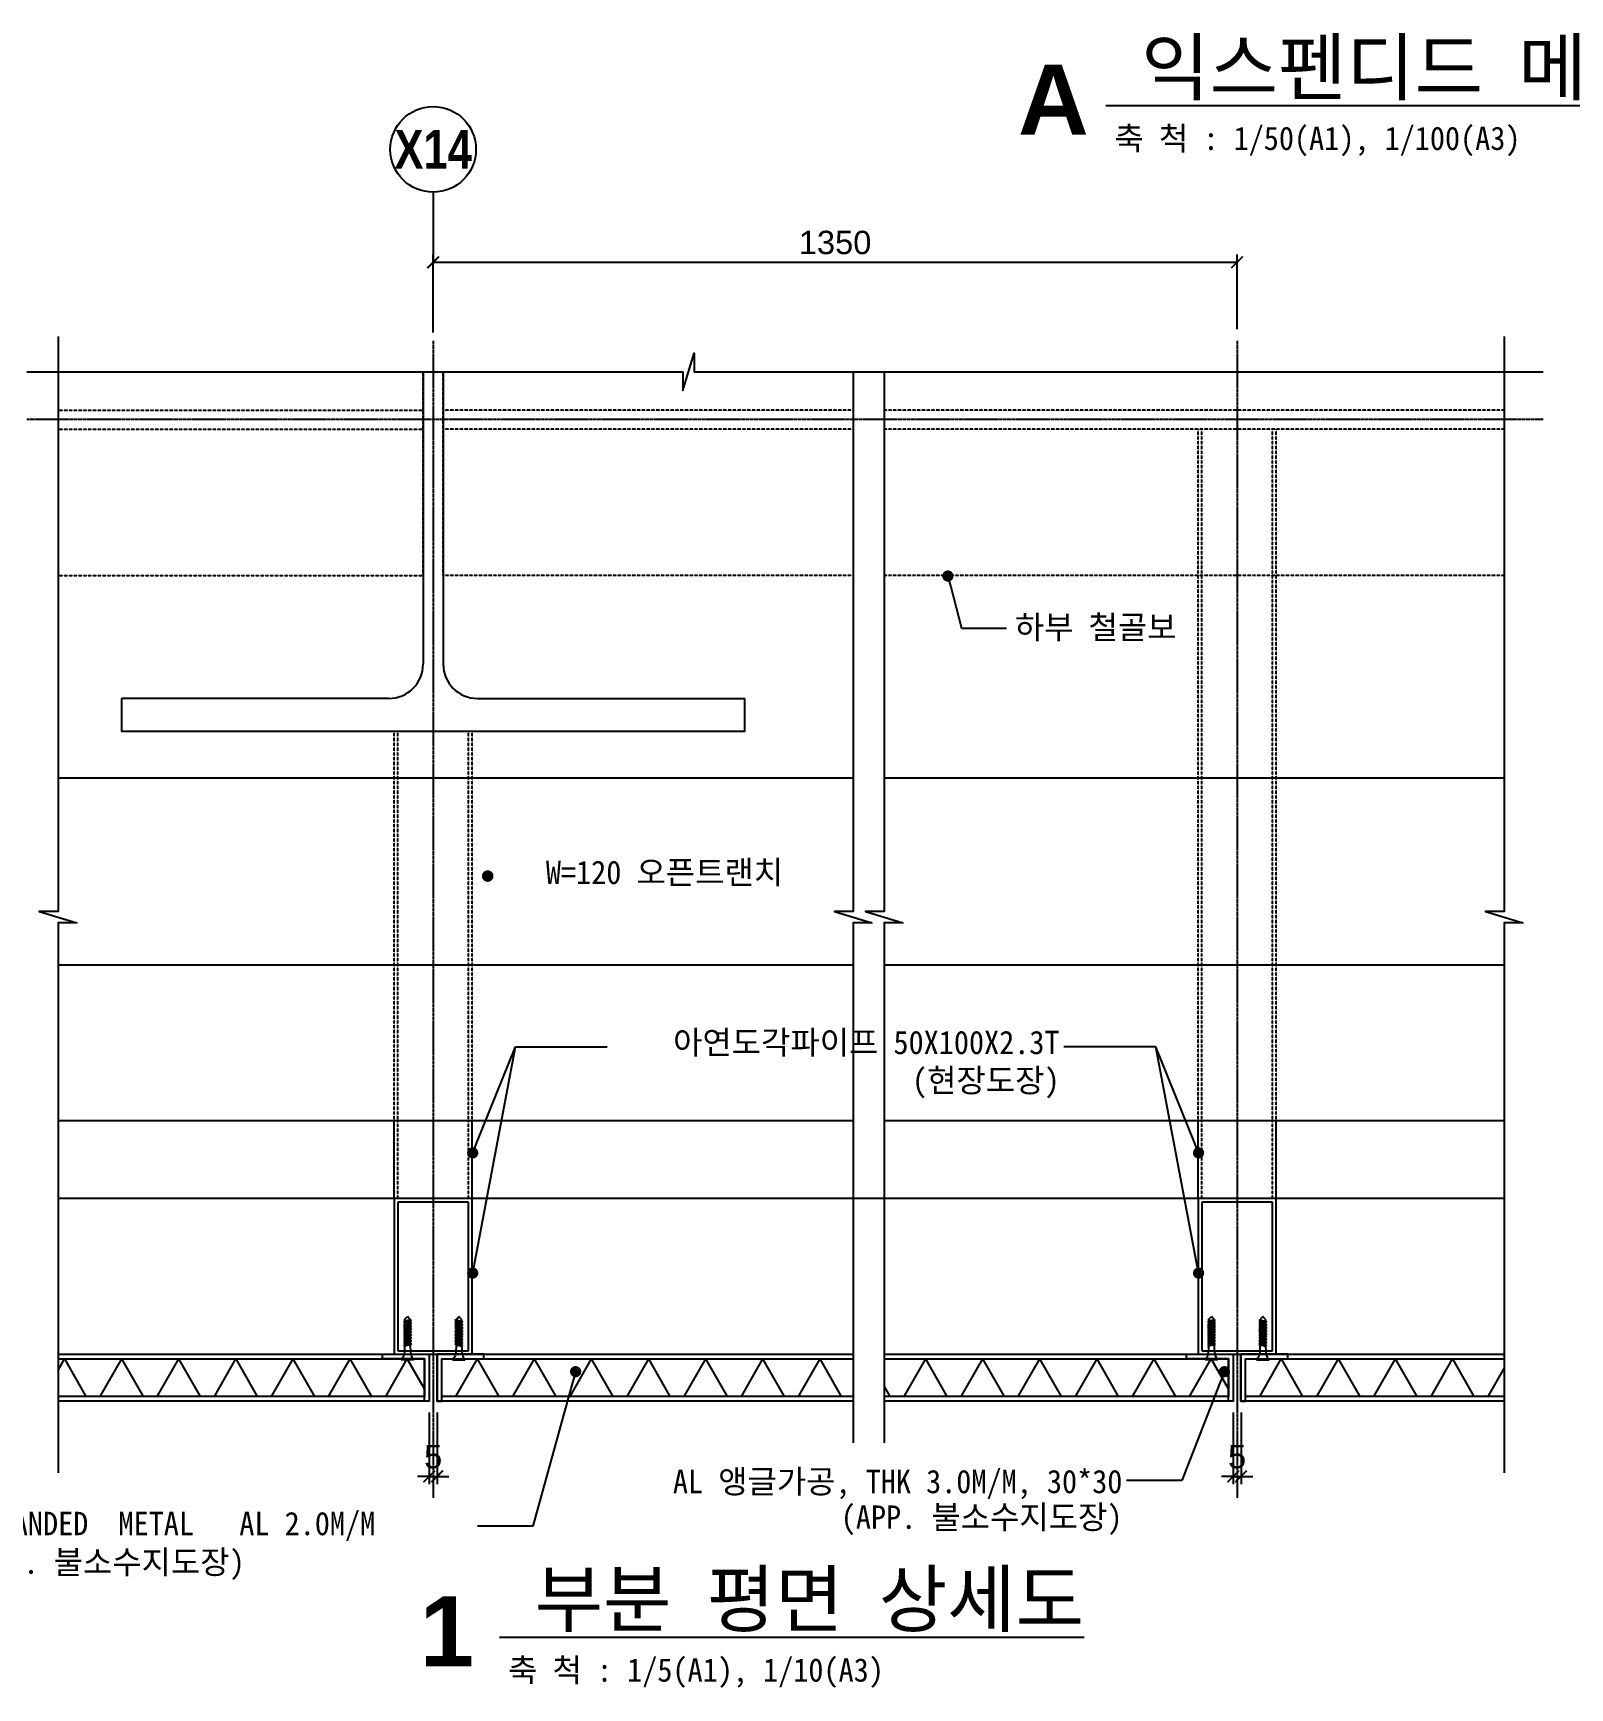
# Model space of a CAD drawing. Header units: millimetres. Extents: x 1664 to 41320, y 4122 to 31095.
# Drawn here: x 10782 to 20649, y 4122 to 14745 of the extents above; entities that cross this region are included whole.
import ezdxf
from ezdxf import colors
from ezdxf.entities.mleader import LeaderData, LeaderLine
from ezdxf.enums import TextEntityAlignment as Align
from ezdxf.math import Vec2, Vec3

# ---------------------------------------------------------------- set-up
doc = ezdxf.new("R2010")
doc.units = ezdxf.units.MM
doc.linetypes.add('HID', pattern=[2.3, 1.5, -0.8])
doc.linetypes.add('JIS_08_25', pattern=[28, 25, -1.125, 0.75, -1.125])
doc.layers.get('DEFPOINTS').update_dxf_attribs({"color": 150})
for name, color, linetype in [('CTR', 1, 'JIS_08_25'), ('DIM', 7, 'Continuous'), ('EDGE', 4, 'Continuous'), ('ELE-5', 5, 'Continuous'), ('ELE-8', 8, 'Continuous'), ('FIN', 5, 'Continuous'), ('FIN-6', 6, 'Continuous'), ('STL', 4, 'Continuous'), ('STL-BEAM', 3, 'Continuous'), ('STL-COL', 3, 'Continuous'), ('TAG', 6, 'Continuous'), ('TAG-LEADER', 6, 'Continuous'), ('TAG-TITLE', 6, 'Continuous'), ('TRENCH', 6, 'Continuous'), ('TXT', 3, 'Continuous'), ('나사못40', 8, 'Continuous')]:
    doc.layers.add(name, color=color, linetype=linetype)
doc.layers.add('NONTPLOT', color=140, linetype='Continuous', plot=False)
doc.styles.add('ARIAL', font='arial.ttf')
doc.styles.add('ARIALB', font='arialbd.ttf')
doc.styles.add('돋움', font='')
doc.styles.get('돋움').set_extended_font_data('DotumChe')
doc.dimstyles.new('DIM-1-50', dxfattribs={"dimscale": 50, "dimtxt": 3, "dimasz": 1.5, "dimexe": 1, "dimexo": 1.5, "dimgap": 1, "dimtad": 1, "dimdec": 3, "dimdsep": 46, "dimtxsty": 'ARIAL', "dimblk1": 'ARCHTICK', "dimblk2": 'ARCHTICK', "dimsah": 1, "dimcen": 0, "dimclrd": 256, "dimclre": 256, "dimclrt": 3, "dimazin": 2, "dimtfac": 1, "dimtdec": 3, "dimtix": 1, "dimtmove": 2, "dimatfit": 3, "dimldrblk": 'ARCHTICK', "dimfxl": 1, "dimtolj": 1, "dimtzin": 0, "dimarcsym": 0})

# ---------------------------------------------------------------- blocks, each defined once
blk = doc.blocks.new('ttl-nb')
at = {"layer": 'TAG-TITLE', "color": 4, "style": 'ARIAL'}
blk.add_attdef('%%U1층평면도', text='', height=7, dxfattribs=at).set_placement((6.74, -1.46), align=Align.BOTTOM_LEFT)
at = {"layer": 'TAG-TITLE', "color": 4, "style": 'ARIALB'}
blk.add_attdef('A', text='', height=9, dxfattribs=at).set_placement((0, 0), align=Align.MIDDLE_CENTER)
at = {"layer": 'TAG-TITLE', "color": 4, "style": 'ARIAL'}
blk.add_attdef('축척:A1-1/100,A3-1/200', text='', height=4, dxfattribs=at).set_placement((7.86, -3.47), align=Align.TOP_LEFT)
blk = doc.blocks.new('A$C6D7155CF')
at = {"layer": '나사못40'}
for p, q in [((2.2, 25.7), (1.5, 25.3)), ((1.5, 25.3), (2.2, 24.9)), ((2.2, 23.9), (1.5, 23.4)), ((1.5, 23.4), (2.2, 23)), ((2.2, 22), (1.5, 21.5)), ((1.5, 21.5), (2.2, 21.1)), ((2.2, 25.7), (4, 27.9)), ((2.2, 25.7), (5.8, 24.9)), ((2.2, 24.9), (5.8, 24)), ((2.2, 24.9), (2.2, 23.9)), ((2.2, 24.9), (5.8, 24.9)), ((2.2, 23.9), (5.8, 23)), ((2.2, 23), (5.8, 22.1)), ((2.2, 23), (2.2, 22)), ((2.2, 23), (5.8, 23)), ((2.2, 22), (5.8, 21.1)), ((5.8, 25.9), (4, 27.9)), ((5.8, 25.9), (5.8, 24.9)), ((5.8, 24.9), (6.5, 24.4)), ((6.5, 24.4), (5.8, 24)), ((5.8, 24), (5.8, 23)), ((5.8, 23), (6.5, 22.5)), ((6.5, 22.5), (5.8, 22.1)), ((5.8, 22.1), (5.8, 21.1)), ((2.2, 20.1), (1.5, 19.6)), ((1.5, 19.6), (2.2, 19.2)), ((1.5, 19.6), (2.2, 19.2)), ((2.2, 18.2), (1.5, 17.7)), ((1.5, 17.7), (2.2, 17.3)), ((2.2, 16.3), (1.5, 15.9)), ((1.5, 15.9), (2.2, 15.4)), ((2.2, 14.4), (1.5, 14)), ((1.5, 14), (2.2, 13.5)), ((2.2, 12.5), (1.5, 12.1)), ((1.5, 12.1), (2.2, 11.6)), ((2.2, 21.1), (5.8, 20.2)), ((2.2, 21.1), (5.8, 21.1)), ((2.2, 21.1), (2.2, 20.1)), ((2.2, 20.1), (5.8, 19.2)), ((2.2, 20.1), (5.8, 19.2)), ((2.2, 19.2), (2.2, 18.2)), ((2.2, 19.2), (5.8, 18.3)), ((2.2, 19.2), (5.8, 19.2)), ((2.2, 18.2), (5.8, 17.3)), ((2.2, 17.3), (5.8, 16.4)), ((2.2, 17.3), (2.2, 16.3)), ((2.2, 17.3), (5.8, 17.3)), ((2.2, 16.3), (5.8, 15.4)), ((2.2, 15.4), (2.2, 14.4)), ((2.2, 15.4), (5.8, 14.5)), ((2.2, 15.4), (5.8, 15.4)), ((2.2, 14.4), (5.8, 13.5)), ((2.2, 13.5), (5.8, 12.7)), ((2.2, 13.5), (2.2, 12.5)), ((2.2, 13.5), (5.8, 13.5)), ((2.2, 12.5), (5.8, 11.6)), ((2.2, 11.6), (2.2, 10.6)), ((2.2, 11.6), (5.8, 10.8)), ((2.2, 11.6), (5.8, 11.6)), ((5.8, 21.1), (6.5, 20.7)), ((6.5, 20.7), (5.8, 20.2)), ((5.8, 20.2), (5.8, 19.2)), ((5.8, 19.2), (6.5, 18.8)), ((6.5, 18.8), (5.8, 18.3)), ((5.8, 18.3), (5.8, 17.3)), ((5.8, 17.3), (6.5, 16.9)), ((6.5, 16.9), (5.8, 16.4)), ((5.8, 16.4), (5.8, 15.4)), ((5.8, 15.4), (6.5, 15)), ((6.5, 15), (5.8, 14.5)), ((5.8, 14.5), (5.8, 13.5)), ((5.8, 13.5), (6.5, 13.1)), ((6.5, 13.1), (5.8, 12.7)), ((5.8, 12.7), (5.8, 11.6)), ((5.8, 11.6), (6.5, 11.2)), ((6.5, 11.2), (5.8, 10.8)), ((5.8, 10.8), (5.8, 9.7)), ((0, 0.6), (8, 0.6)), ((0, 0), (0, 0.6)), ((0, 0), (8, 0)), ((2.2, 10.6), (1.5, 10.2)), ((1.5, 10.2), (2.2, 9.7)), ((2.2, 10.6), (5.8, 9.7)), ((2.2, 9.7), (5.8, 8.9)), ((2.2, 9.7), (5.8, 9.7)), ((2.2, 9.7), (2.2, 7.9)), ((5.8, 9.7), (6.5, 9.3)), ((6.5, 9.3), (5.8, 8.9)), ((5.8, 8.9), (5.8, 7.9)), ((8, 0), (8, 0.6))]:
    blk.add_line(p, q, dxfattribs=at)
at = {"layer": '나사못40', "extrusion": (0, 0, -1)}
blk.add_ellipse((0, 7.9), major_axis=(0, 7.27), ratio=0.3, start_param=1.570796, end_param=3.141593, dxfattribs=at)
at = {"layer": '나사못40'}
blk.add_ellipse((8, 7.9), major_axis=(0, 7.27), ratio=0.3, start_param=1.570796, end_param=3.141593, dxfattribs=at)
blk = doc.blocks.new('_Dot')
at = {"color": 0, "linetype": 'ByBlock', "lineweight": -2}
blk.add_line((-0.5, 0), (-1, 0), dxfattribs=at)
at = {"color": 0, "linetype": 'ByBlock', "const_width": 0.5}
blk.add_lwpolyline([(-0.25, 0, 1), (0.25, 0, 1)], format="xyb", close=True, dxfattribs=at)
blk = doc.blocks.new('_ArchTick')
at = {"color": 0, "linetype": 'ByBlock', "const_width": 0.15}
blk.add_lwpolyline([(-0.5, -0.5), (0.5, 0.5)], dxfattribs=at)
blk = doc.blocks.new('*D242')
at = {"layer": 'DEFPOINTS', "color": 0, "transparency": 16777216}
for p in [(18512, 13274), (13351, 12770), (18512, 12770)]:
    blk.add_point(p, dxfattribs=at)
at = {"layer": 'DIM', "lineweight": -2, "transparency": 16777216}
for p, q in [((13351, 12845), (13351, 13324)), ((18512, 12845), (18512, 13324)), ((13351, 13274), (18512, 13274))]:
    blk.add_line(p, q, dxfattribs=at)
at = {"layer": 'DIM', "lineweight": -2, "transparency": 16777216, "xscale": 75, "yscale": 75, "zscale": 75, "rotation": 180}
blk.add_blockref('_ArchTick', (13351, 13274), dxfattribs=at)
at = {"layer": 'DIM', "lineweight": -2, "transparency": 16777216, "xscale": 75, "yscale": 75, "zscale": 75}
blk.add_blockref('_ArchTick', (18512, 13274), dxfattribs=at)
at = {"layer": 'DIM', "color": 3, "transparency": 16777216, "insert": (15931, 13400), "char_height": 150, "attachment_point": 5, "style": 'ARIAL'}
blk.add_mtext('\\A1;1350', dxfattribs=at)
blk = doc.blocks.new('*D243')
at = {"layer": 'DEFPOINTS', "color": 0, "transparency": 16777216}
for p in [(13326, 5964), (13376, 5964), (13376, 5480)]:
    blk.add_point(p, dxfattribs=at)
at = {"layer": 'DIM', "lineweight": -2, "transparency": 16777216}
for p, q in [((13326, 5889), (13326, 5430)), ((13376, 5889), (13376, 5430)), ((13326, 5480), (13251, 5480)), ((13326, 5480), (13376, 5480)), ((13376, 5480), (13451, 5480))]:
    blk.add_line(p, q, dxfattribs=at)
at = {"layer": 'DIM', "lineweight": -2, "transparency": 16777216, "xscale": 75, "yscale": 75, "zscale": 75}
blk.add_blockref('_ArchTick', (13326, 5480), dxfattribs=at)
at = {"layer": 'DIM', "lineweight": -2, "transparency": 16777216, "xscale": 75, "yscale": 75, "zscale": 75, "rotation": 180}
blk.add_blockref('_ArchTick', (13376, 5480), dxfattribs=at)
at = {"layer": 'DIM', "color": 3, "transparency": 16777216, "insert": (13351, 5606), "char_height": 150, "attachment_point": 5, "style": 'ARIAL'}
blk.add_mtext('\\A1;5', dxfattribs=at)
blk = doc.blocks.new('*D244')
at = {"layer": 'DEFPOINTS', "color": 0, "transparency": 16777216}
for p in [(18487, 5964), (18537, 5964), (18537, 5480)]:
    blk.add_point(p, dxfattribs=at)
at = {"layer": 'DIM', "lineweight": -2, "transparency": 16777216}
for p, q in [((18487, 5889), (18487, 5430)), ((18537, 5889), (18537, 5430)), ((18487, 5480), (18412, 5480)), ((18487, 5480), (18537, 5480)), ((18537, 5480), (18612, 5480))]:
    blk.add_line(p, q, dxfattribs=at)
at = {"layer": 'DIM', "lineweight": -2, "transparency": 16777216, "xscale": 75, "yscale": 75, "zscale": 75}
blk.add_blockref('_ArchTick', (18487, 5480), dxfattribs=at)
at = {"layer": 'DIM', "lineweight": -2, "transparency": 16777216, "xscale": 75, "yscale": 75, "zscale": 75, "rotation": 180}
blk.add_blockref('_ArchTick', (18537, 5480), dxfattribs=at)
at = {"layer": 'DIM', "color": 3, "transparency": 16777216, "insert": (18512, 5606), "char_height": 150, "attachment_point": 5, "style": 'ARIAL'}
blk.add_mtext('\\A1;5', dxfattribs=at)
blk = doc.blocks.new('bu-v')
at = {"layer": 'NONTPLOT'}
for p, q in [((0, 0), (0, -6)), ((0, -15), (0, -13))]:
    blk.add_line(p, q, dxfattribs=at)
at = {"layer": 'TAG', "ltscale": 0.2}
blk.add_line((0, 3), (0, 0), dxfattribs=at)
blk.add_circle((0, 8.5), 5.5, dxfattribs=at)
at = {"layer": 'TAG', "color": 3, "style": 'ARIALB'}
blk.add_attdef('1', text='', height=5, dxfattribs=at).set_placement((0, 8.5), align=Align.MIDDLE_CENTER)

msp = doc.modelspace()

# ---------------------------------------------------------------- hatches: boundary and pattern name
at = {"layer": 'FIN'}
h = msp.add_hatch(dxfattribs=at)
h.set_pattern_fill('NET3', color=256, scale=100)
h.set_pattern_definition([(0, (719.67, 6233.55), (0, 317.5), []), (60, (719.67, 6233.55), (-274.963, 158.75), []), (120, (719.67, 6233.55), (-274.963, -158.75), [])])
h.paths.add_polyline_path([(10942.4383, 6233.5518), (10942.4383, 5993.5518), (13295.785, 5993.5518), (13295.785, 6233.5518)])
h = msp.add_hatch(dxfattribs=at)
h.set_pattern_fill('NET3', color=256, scale=100)
h.set_pattern_definition([(0, (12901.4, 6233.55), (0, 317.5), []), (60, (12901.4, 6233.55), (-274.963, 158.75), []), (120, (12901.4, 6233.55), (-274.963, -158.75), [])])
h.paths.add_polyline_path([(16046.2879, 5993.5518), (16046.2879, 6233.5518), (13405.785, 6233.5518), (13405.785, 5993.5518)])
h = msp.add_hatch(dxfattribs=at)
h.set_pattern_fill('NET3', color=256, scale=100)
h.set_pattern_definition([(0, (5880.78, 6233.55), (0, 317.5), []), (60, (5880.78, 6233.55), (-274.963, 158.75), []), (120, (5880.78, 6233.55), (-274.963, -158.75), [])])
h.paths.add_polyline_path([(16246.2879, 6233.5518), (16246.2879, 5993.5518), (18456.8965, 5993.5518), (18456.8965, 6233.5518)])
h = msp.add_hatch(dxfattribs=at)
h.set_pattern_fill('NET3', color=256, scale=100)
h.set_pattern_definition([(0, (18062.52, 6233.55), (0, 317.5), []), (60, (18062.52, 6233.55), (-274.963, 158.75), []), (120, (18062.52, 6233.55), (-274.963, -158.75), [])])
h.paths.add_polyline_path([(20226.601, 5993.5518), (20226.601, 6233.5518), (18566.8965, 6233.5518), (18566.8965, 5993.5518)])

# ---------------------------------------------------------------- linework, layer by layer
for points in [[(13025.785, 6263.5518), (13325.785, 6263.5518), (13325.785, 5963.5518), (13295.785, 5963.5518), (13295.785, 6233.5518), (13025.785, 6233.5518), (13025.785, 6263.5518)], [(13675.785, 6263.5518), (13375.785, 6263.5518), (13375.785, 5963.5518), (13405.785, 5963.5518), (13405.785, 6233.5518), (13675.785, 6233.5518), (13675.785, 6263.5518)], [(18186.8965, 6263.5518), (18486.8965, 6263.5518), (18486.8965, 5963.5518), (18456.8965, 5963.5518), (18456.8965, 6233.5518), (18186.8965, 6233.5518), (18186.8965, 6263.5518)], [(18836.8965, 6263.5518), (18536.8965, 6263.5518), (18536.8965, 5963.5518), (18566.8965, 5963.5518), (18566.8965, 6233.5518), (18836.8965, 6233.5518), (18836.8965, 6263.5518)]]:
    msp.add_lwpolyline(points)
at = {"layer": 'CTR'}
for p, q in [((13350.785, 12770.412), (13350.785, 5343.0558)), ((18511.8965, 12770.412), (18511.8965, 5343.0558)), ((20476.1297, 12263.5518), (10742.4383, 12263.5518))]:
    msp.add_line(p, q, dxfattribs=at)
at = {"layer": 'EDGE'}
for p, q in [((10942.4383, 8763.5518), (16046.2879, 8763.5518)), ((16246.2879, 8763.5518), (20226.601, 8763.5518)), ((10942.4383, 7763.5518), (16046.2879, 7763.5518)), ((16246.2879, 7763.5518), (20226.601, 7763.5518))]:
    msp.add_line(p, q, dxfattribs=at)
at = {"layer": 'ELE-5', "linetype": 'HID'}
for p, q in [((18261.8965, 7763.5518), (18261.8965, 12203.5518)), ((18284.8965, 7763.5518), (18284.8965, 12203.5518)), ((18738.8965, 7763.5518), (18738.8965, 12203.5518)), ((18761.8965, 7763.5518), (18761.8965, 12203.5518)), ((13100.785, 7763.5518), (13100.785, 10263.5518)), ((13123.785, 7763.5518), (13123.785, 10263.5518)), ((13577.785, 7763.5518), (13577.785, 10263.5518)), ((13600.785, 7763.5518), (13600.785, 10263.5518)), ((13123.785, 7263.5518), (13123.785, 7763.5518)), ((13577.785, 7263.5518), (13577.785, 7763.5518)), ((18284.8965, 7263.5518), (18284.8965, 7763.5518)), ((18738.8965, 7263.5518), (18738.8965, 7763.5518))]:
    msp.add_line(p, q, dxfattribs=at)
at = {"layer": 'ELE-5'}
for p, q in [((13100.785, 7263.5518), (13100.785, 7763.5518)), ((13600.785, 7263.5518), (13600.785, 7763.5518)), ((18261.8965, 7263.5518), (18261.8965, 7763.5518)), ((18761.8965, 7263.5518), (18761.8965, 7763.5518))]:
    msp.add_line(p, q, dxfattribs=at)
at = {"layer": 'ELE-8'}
for p, q in [((13100.785, 7263.5518), (10942.4383, 7263.5518)), ((18261.8965, 7263.5518), (13600.785, 7263.5518)), ((20226.601, 7263.5518), (18761.8965, 7263.5518))]:
    msp.add_line(p, q, dxfattribs=at)
at = {"layer": 'FIN'}
for points in [[(10942.4383, 6233.5518), (13295.785, 6233.5518), (13295.785, 5993.5518), (10942.4383, 5993.5518)], [(16046.2879, 5993.5518), (13405.785, 5993.5518), (13405.785, 6233.5518), (16046.2879, 6233.5518)], [(16246.2879, 6233.5518), (18456.8965, 6233.5518), (18456.8965, 5993.5518), (16246.2879, 5993.5518)], [(20226.601, 5993.5518), (18566.8965, 5993.5518), (18566.8965, 6233.5518), (20226.601, 6233.5518)]]:
    msp.add_lwpolyline(points, dxfattribs=at)
at = {"layer": 'FIN-6', "color": 4}
for points in [[(10942.4383, 6263.5518), (13325.785, 6263.5518), (13325.785, 5963.5518), (10942.4383, 5963.5518)], [(16046.2879, 5963.5518), (13375.785, 5963.5518), (13375.785, 6263.5518), (16046.2879, 6263.5518)], [(16246.2879, 6263.5518), (18486.8965, 6263.5518), (18486.8965, 5963.5518), (16246.2879, 5963.5518)], [(20226.601, 5963.5518), (18536.8965, 5963.5518), (18536.8965, 6263.5518), (20226.601, 6263.5518)]]:
    msp.add_lwpolyline(points, dxfattribs=at)
at = {"layer": 'STL'}
for p, q in [((13100.785, 7263.5518), (13100.785, 6263.5518)), ((13600.785, 7263.5518), (13100.785, 7263.5518)), ((13123.785, 7240.5518), (13123.785, 6286.5518)), ((13577.785, 7240.5518), (13123.785, 7240.5518)), ((13577.785, 6286.5518), (13577.785, 7240.5518)), ((13600.785, 6263.5518), (13600.785, 7263.5518)), ((18261.8965, 7263.5518), (18261.8965, 6263.5518)), ((18761.8965, 7263.5518), (18261.8965, 7263.5518)), ((18284.8965, 7240.5518), (18284.8965, 6286.5518)), ((18738.8965, 7240.5518), (18284.8965, 7240.5518)), ((18738.8965, 6286.5518), (18738.8965, 7240.5518)), ((18761.8965, 6263.5518), (18761.8965, 7263.5518)), ((13123.785, 6286.5518), (13577.785, 6286.5518)), ((18284.8965, 6286.5518), (18738.8965, 6286.5518)), ((13100.785, 6263.5518), (13600.785, 6263.5518)), ((18261.8965, 6263.5518), (18761.8965, 6263.5518))]:
    msp.add_line(p, q, dxfattribs=at)
at = {"layer": 'STL-BEAM'}
for p, q in [((13285.785, 12570.412), (13285.785, 10693.5518)), ((13415.785, 12570.412), (13415.785, 10693.5518)), ((13065.785, 10473.5518), (11350.785, 10473.5518)), ((13635.785, 10473.5518), (15350.785, 10473.5518))]:
    msp.add_line(p, q, dxfattribs=at)
msp.add_lwpolyline([(11350.785, 10473.5518), (11350.785, 10263.5518), (15350.785, 10263.5518), (15350.785, 10473.5518)], dxfattribs=at)
for centre, start, end in [((13065.7865, 10693.5503), 270, 0), ((13635.7835, 10693.5503), 180, 270)]:
    msp.add_arc(centre, 220, start, end, dxfattribs=at)
at = {"layer": 'STL-COL', "color": 6, "linetype": 'HID'}
for p, q in [((13285.785, 11263.5518), (13285.785, 12570.412)), ((13415.785, 11263.5518), (13415.785, 12570.412)), ((10942.4383, 12323.5518), (13285.785, 12323.5518)), ((16046.2879, 12323.5518), (13415.785, 12323.5518)), ((20226.601, 12323.5518), (16246.2879, 12323.5518)), ((10942.4383, 12203.5518), (13285.785, 12203.5518)), ((16046.2879, 12203.5518), (13415.785, 12203.5518)), ((20226.601, 12203.5518), (16246.2879, 12203.5518)), ((10942.4383, 11263.5518), (13285.785, 11263.5518)), ((16046.2879, 11263.5518), (13415.785, 11263.5518)), ((20226.601, 11263.5518), (16246.2879, 11263.5518))]:
    msp.add_line(p, q, dxfattribs=at)
at = {"layer": 'TAG'}
for points in [[(10942.4383, 12796.7031), (10942.4383, 9105.8794), (10822.4383, 9105.8794), (11062.4383, 9033.8794), (10942.4383, 9033.8794), (10942.4383, 5503.3586)], [(20226.601, 12796.7031), (20226.601, 9105.8794), (20106.601, 9105.8794), (20346.601, 9033.8794), (20226.601, 9033.8794), (20226.601, 5503.3586)], [(10742.4383, 12570.412), (14954.3209, 12570.412), (14954.3209, 12450.412), (15026.3209, 12690.412), (15026.3209, 12570.412), (20476.1297, 12570.412)], [(16046.2879, 12570.412), (16046.2879, 9105.8794), (15926.2879, 9105.8794), (16166.2879, 9033.8794), (16046.2879, 9033.8794), (16046.2879, 5696.0263)], [(16246.2879, 12570.412), (16246.2879, 9105.8794), (16126.2879, 9105.8794), (16366.2879, 9033.8794), (16246.2879, 9033.8794), (16246.2879, 5696.0263)]]:
    msp.add_lwpolyline(points, dxfattribs=at)
at = {"layer": 'TAG-LEADER'}
msp.add_lwpolyline([(13706.5743, 9351.13, 37.0296, 37.0296, 1), (13695.5024, 9315.7944, 37.0296, 37.0296, 1), (13706.5743, 9351.13, 0, 0, 0), (13713.3543, 9372.7681, 0, 0, -0.6419518845), (13868.2692, 9367.7365, 0, 0, 0.6256569864), (14020.9544, 9352.2097, 0, 0, 0)], format="xyseb", dxfattribs=at)
at = {"layer": 'TRENCH'}
for p, q in [((10942.4383, 9963.5518), (16046.2879, 9963.5518)), ((16246.2879, 9963.5518), (20226.601, 9963.5518))]:
    msp.add_line(p, q, dxfattribs=at)

# ---------------------------------------------------------------- block references
at = {"color": 253, "yscale": 10, "zscale": 10}
for p, xscale in [((13225.7855, 6227.7336), -10), ((13475.7845, 6227.7336), 10), ((18386.897, 6227.7336), -10), ((18636.896, 6227.7336), 10)]:
    msp.add_blockref('A$C6D7155CF', p, dxfattribs=dict(at, xscale=xscale))
at = {"layer": 'TAG'}
ref = msp.add_blockref('bu-v', (13350.785, 13573.8548), dxfattribs=dict(at, xscale=49.99999999999986, yscale=49.99999999999986, zscale=49.99999999999986))
ref.add_attrib('1', 'X14', dxfattribs={"color": 3, "height": 250, "rotation": 360, "style": 'ARIALB', "width": 0.8}).set_placement((13350.785, 13998.8548, -4021810), align=Align.MIDDLE_CENTER)
at = {"layer": 'TAG-TITLE'}
ref = msp.add_blockref('ttl-nb', (17332.2535, 14318.4162), dxfattribs=dict(at, xscale=50, yscale=50, zscale=50))
ref.add_attrib('A', 'A', dxfattribs={"color": 4, "height": 450, "style": 'ARIALB'}).set_placement((17332.2535, 14318.4162), align=Align.MIDDLE_CENTER)
ref.add_attrib('%%U1층평면도', '%%U 익스펜디드 메탈 상세도', dxfattribs={"color": 4, "height": 350, "style": '돋움'}).set_placement((17669.3241, 14245.2839), align=Align.BOTTOM_LEFT)
ref.add_attrib('축척:A1-1/100,A3-1/200', '축 척 : 1/50(A1), 1/100(A3)', dxfattribs={"color": 4, "height": 150, "style": '돋움'}).set_placement((17725.1073, 14144.6685), align=Align.TOP_LEFT)
ref = msp.add_blockref('ttl-nb', (13439.1736, 4485.7866), dxfattribs=dict(at, xscale=50, yscale=50, zscale=50))
ref.add_attrib('A', '1', dxfattribs={"color": 4, "height": 450, "style": 'ARIALB'}).set_placement((13439.1736, 4485.7866), align=Align.MIDDLE_CENTER)
ref.add_attrib('%%U1층평면도', '%%U 부분 평면 상세도', dxfattribs={"color": 4, "height": 350, "style": '돋움'}).set_placement((13776.2442, 4412.6542), align=Align.BOTTOM_LEFT)
ref.add_attrib('축척:A1-1/100,A3-1/200', '축 척 : 1/5(A1), 1/10(A3)', dxfattribs={"color": 4, "height": 150, "style": '돋움'}).set_placement((13832.0274, 4312.0388), align=Align.TOP_LEFT)

# ---------------------------------------------------------------- texts
at = {"layer": 'TXT', "style": '돋움'}
for s, p in [('하부 철골보', (17084.9868, 10855.995)), ('W=120 오픈트랜치', (14074.4675, 9282.6378))]:
    msp.add_text(s, height=150, dxfattribs=at).set_placement(p)
for s, p in [('아연도각파이프 50X100X2.3T', (17372.1786, 8190.624)), ('(현장도장)', (17372.2133, 7946.7818)), ('AL 앵글가공, THK 3.0M/M, 30*30', (17775.5442, 5372.1107)), ('(APP. 불소수지도장)', (17775.5789, 5143.2534))]:
    msp.add_text(s, height=150, dxfattribs=at).set_placement(p, align=Align.RIGHT)
for s, p in [('EXPANDED  METAL   AL 2.0M/M', (10361.4286, 5177.3534)), ('(APP. 불소수지도장)', (10332.8301, 4929.5337))]:
    msp.add_text(s, height=150, dxfattribs=at).set_placement(p, align=Align.MIDDLE_LEFT)

# ---------------------------------------------------------------- dimensions: what is measured, and where the dimension line sits
at = {"layer": 'DIM'}
dim = msp.add_linear_dim(base=(18511.8965, 13273.8548), p1=(13350.785, 12770.412), p2=(18511.8965, 12770.412), text='1350', dimstyle='DIM-1-50', override={"dimlfac": 0.1}, dxfattribs=at)
dim.commit()
dim.dimension.update_dxf_attribs({"geometry": '*D242', "text_midpoint": (15931.3408, 13400.4919)})
for base, p1, p2, picture, middle in [((13375.785, 5479.6161), (13325.785, 5963.5518), (13375.785, 5963.5518), '*D243', (13350.785, 5605.8951)), ((18536.8965, 5479.6161), (18486.8965, 5963.5518), (18536.8965, 5963.5518), '*D244', (18511.8965, 5605.8951))]:
    dim = msp.add_linear_dim(base=base, p1=p1, p2=p2, dimstyle='DIM-1-50', override={"dimlfac": 0.1}, dxfattribs=at)
    dim.commit()
    dim.dimension.update_dxf_attribs({"geometry": picture, "text_midpoint": middle})

# ---------------------------------------------------------------- leaders
at = {"layer": 'TAG-LEADER'}
ml = msp.add_multileader_mtext('Standard', dxfattribs=at)
ml.set_content('', color=256, style='ARIAL')
ml.set_leader_properties()
ml.set_arrow_properties(name='DOT')
ml.build(insert=Vec2(0, 0))
ml.multileader.update_dxf_attribs({"text_right_attachment_type": 6, "dogleg_length": 100, "arrow_head_size": 72})
ctx = ml.context
ctx.base_point, ctx.char_height, ctx.arrow_head_size, ctx.landing_gap_size, ctx.plane_origin = Vec3(17031.4737, 10925.5669), 180, 72, 1.2, Vec3(16665.4513, 7896.2924)
ctx.right_attachment = 6
notes = []
notes.append((ctx, [(0, (1, 1, 0), (16743.4115, 10925.5669), (1, 0), 288.0622, [(0, [(16655.1068, 11259.8023)], 0, [])])]))
ctx.mtext.insert, ctx.mtext.flow_direction = Vec3(17032.6737, 11015.5669), 5
ml = msp.add_multileader_mtext('Standard', dxfattribs=at)
ml.set_content('', color=256, style='ARIAL')
ml.set_leader_properties()
ml.set_arrow_properties(name='DOT')
ml.build(insert=Vec2(0, 0))
ml.multileader.update_dxf_attribs({"text_right_attachment_type": 6, "dogleg_length": 100, "arrow_head_size": 72})
ctx = ml.context
ctx.base_point, ctx.char_height, ctx.arrow_head_size, ctx.landing_gap_size, ctx.plane_origin = Vec3(17399.4001, 8327.7634), 180, 72, 1.2, Vec3(18254.3, 10920.0542)
ctx.right_attachment, ctx.text_align_type = 6, 2
notes.append((ctx, [(0, (1, 1, 0), (17990.4245, 8237.7634), (-1, 0), 588.6245, [(0, [(18264.6445, 7556.5443)], 0, [])])]))
ctx.mtext.insert, ctx.mtext.alignment, ctx.mtext.flow_direction = Vec3(17400.6001, 8417.7634), 3, 5
ml = msp.add_multileader_mtext('Standard', dxfattribs=at)
ml.set_content('', color=256, style='ARIAL')
ml.set_leader_properties()
ml.set_arrow_properties(name='DOT')
ml.build(insert=Vec2(0, 0))
ml.multileader.update_dxf_attribs({"text_right_attachment_type": 6, "dogleg_length": 100, "arrow_head_size": 72})
ctx = ml.context
ctx.base_point, ctx.char_height, ctx.arrow_head_size, ctx.landing_gap_size, ctx.plane_origin = Vec3(17399.4001, 8327.7634), 180, 72, 1.2, Vec3(18254.3, 10920.0542)
ctx.right_attachment, ctx.text_align_type = 6, 2
notes.append((ctx, [(0, (1, 1, 0), (17990.4245, 8237.7634), (-1, 0), 588.6245, [(0, [(18264.6445, 6785.091)], 0, [])])]))
ctx.mtext.insert, ctx.mtext.alignment, ctx.mtext.flow_direction = Vec3(17400.6001, 8417.7634), 3, 5
ml = msp.add_multileader_mtext('Standard', dxfattribs=at)
ml.set_content('', color=256, style='ARIAL')
ml.set_leader_properties()
ml.set_arrow_properties(name='DOT')
ml.build(insert=Vec2(0, 0))
ml.multileader.update_dxf_attribs({"text_right_attachment_type": 6, "dogleg_length": 100, "arrow_head_size": 72})
ctx = ml.context
ctx.base_point, ctx.char_height, ctx.arrow_head_size, ctx.landing_gap_size, ctx.plane_origin = Vec3(14467.5243, 8237.7634), 180, 72, 1.2, Vec3(13615.0244, 10920.0542)
ctx.right_attachment = 6
notes.append((ctx, [(0, (1, 1, 0), (13878.8999, 8237.7634), (1, 0), 588.6245, [(0, [(13604.6799, 6785.091)], 0, [])])]))
ctx.mtext.insert, ctx.mtext.flow_direction = Vec3(14468.7243, 8327.7634), 5
ml = msp.add_multileader_mtext('Standard', dxfattribs=at)
ml.set_content('', color=256, style='ARIAL')
ml.set_leader_properties()
ml.set_arrow_properties(name='DOT')
ml.build(insert=Vec2(0, 0))
ml.multileader.update_dxf_attribs({"text_right_attachment_type": 6, "dogleg_length": 100, "arrow_head_size": 72})
ctx = ml.context
ctx.base_point, ctx.char_height, ctx.arrow_head_size, ctx.landing_gap_size, ctx.plane_origin = Vec3(14467.5243, 8237.7634), 180, 72, 1.2, Vec3(13615.0244, 10920.0542)
ctx.right_attachment = 6
notes.append((ctx, [(0, (1, 1, 0), (13878.8999, 8237.7634), (1, 0), 588.6245, [(0, [(13604.6799, 7556.5443)], 0, [])])]))
ctx.mtext.insert, ctx.mtext.flow_direction = Vec3(14468.7243, 8327.7634), 5
ml = msp.add_multileader_mtext('Standard', dxfattribs=at)
ml.set_content('', color=256, style='ARIAL')
ml.set_leader_properties()
ml.set_arrow_properties(name='DOT')
ml.build(insert=Vec2(0, 0))
ml.multileader.update_dxf_attribs({"text_right_attachment_type": 6, "dogleg_length": 100, "arrow_head_size": 72})
ctx = ml.context
ctx.base_point, ctx.char_height, ctx.arrow_head_size, ctx.landing_gap_size, ctx.plane_origin = Vec3(13634.7909, 5250.6522), 180, 72, 1.2, Vec3(14255.0546, 2017.179)
ctx.right_attachment, ctx.text_align_type = 6, 2
notes.append((ctx, [(0, (1, 1, 0), (13991.1791, 5160.6522), (-1, 0), 353.9883, [(0, [(14265.3991, 6152.1423)], 0, [])])]))
ctx.mtext.insert, ctx.mtext.alignment, ctx.mtext.flow_direction = Vec3(13635.9909, 5340.6522), 3, 5
ml = msp.add_multileader_mtext('Standard', dxfattribs=at)
ml.set_content('', color=256, style='ARIAL')
ml.set_leader_properties()
ml.set_arrow_properties(name='DOT')
ml.build(insert=Vec2(0, 0))
ml.multileader.update_dxf_attribs({"text_right_attachment_type": 6, "dogleg_length": 100, "arrow_head_size": 72})
ctx = ml.context
ctx.base_point, ctx.char_height, ctx.arrow_head_size, ctx.landing_gap_size, ctx.plane_origin = Vec3(17799.8323, 5544.0533), 180, 72, 1.2, Vec3(18420.096, 2017.179)
ctx.right_attachment, ctx.text_align_type = 6, 2
notes.append((ctx, [(0, (1, 1, 0), (18156.2206, 5454.0533), (-1, 0), 353.9883, [(0, [(18430.4406, 6152.1423)], 0, [])])]))
ctx.mtext.insert, ctx.mtext.alignment, ctx.mtext.flow_direction = Vec3(17801.0323, 5634.0533), 3, 5
for ctx, leaders in notes:
    for number, flags, end, landing, length, lines in leaders:
        leader = LeaderData()
        leader.index, (leader.has_last_leader_line, leader.has_dogleg_vector, leader.attachment_direction) = number, flags
        leader.last_leader_point, leader.dogleg_vector, leader.dogleg_length = Vec3(end), Vec3(landing), length
        for number, points, colour, breaks in lines:
            line = LeaderLine()
            line.index, line.vertices, line.color, line.breaks = number, Vec3.list(points), colors.encode_raw_color(colour), breaks
            leader.lines.append(line)
        ctx.leaders.append(leader)

doc.saveas('drawing.dxf')
